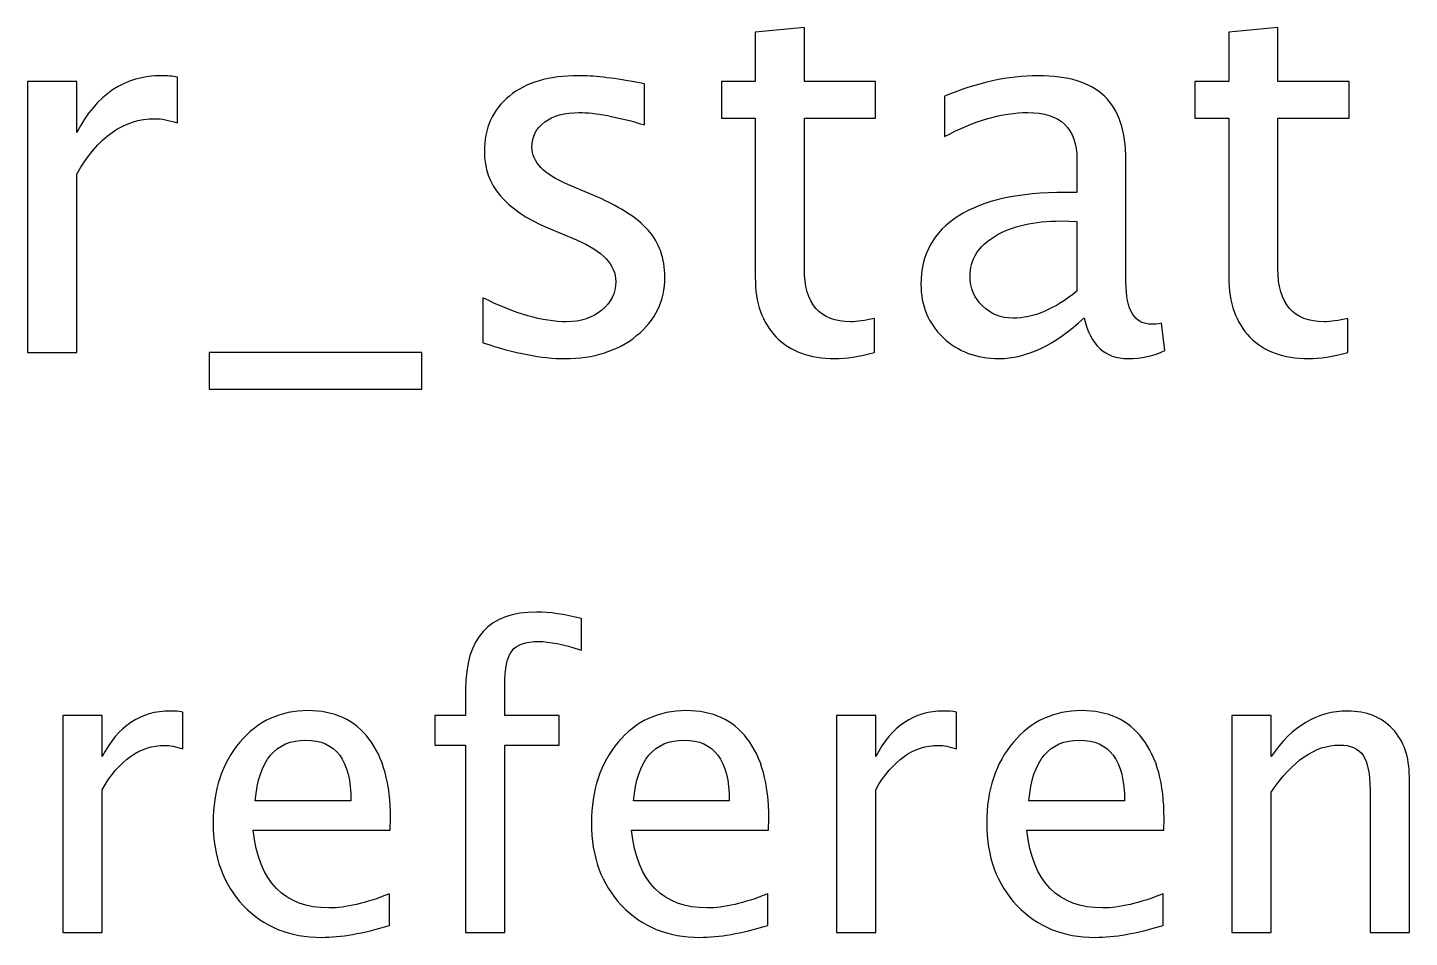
# Model space of a CAD drawing. Header units: centimetres. Extents: x -29.3 to 28.8, y -24.1 to 28.7.
# Drawn here: x -1.52 to 5.63, y 23.65 to 28.35 of the extents above; entities that cross this region are included whole.
import ezdxf

# ---------------------------------------------------------------- set-up
doc = ezdxf.new("R2010")
doc.units = ezdxf.units.CM
doc.header["$MEASUREMENT"] = 0
doc.layers.add('Layer 1', color=7, linetype='Continuous')

msp = doc.modelspace()

# ---------------------------------------------------------------- linework, layer by layer
at = {"layer": 'Layer 1'}
for points, knots in [([(2.86193, 26.67088), (2.78344, 26.64927), (2.71509, 26.63869), (2.65732, 26.63869), (2.65732, 26.63869), (2.52767, 26.63869), (2.42669, 26.67573), (2.35437, 26.74981), (2.35437, 26.74981), (2.28161, 26.8239), (2.24545, 26.92664), (2.24545, 27.0585), (2.24545, 27.0585), (2.24545, 27.0585), (2.24545, 27.88223), (2.24545, 27.88223), (2.24545, 27.88223), (2.24545, 27.88223), (2.06995, 27.88223), (2.06995, 27.88223), (2.06995, 27.88223), (2.06995, 27.88223), (2.06995, 28.07273), (2.06995, 28.07273), (2.06995, 28.07273), (2.06995, 28.07273), (2.24545, 28.07273), (2.24545, 28.07273), (2.24545, 28.07273), (2.24545, 28.07273), (2.24545, 28.32629), (2.24545, 28.32629), (2.24545, 28.32629), (2.24545, 28.32629), (2.49945, 28.35054), (2.49945, 28.35054), (2.49945, 28.35054), (2.49945, 28.35054), (2.49945, 28.07273), (2.49945, 28.07273), (2.49945, 28.07273), (2.49945, 28.07273), (2.86722, 28.07273), (2.86722, 28.07273), (2.86722, 28.07273), (2.86722, 28.07273), (2.86722, 27.88223), (2.86722, 27.88223), (2.86722, 27.88223), (2.86722, 27.88223), (2.49945, 27.88223), (2.49945, 27.88223), (2.49945, 27.88223), (2.49945, 27.88223), (2.49945, 27.10436), (2.49945, 27.10436), (2.49945, 27.10436), (2.49945, 26.92091), (2.57927, 26.82919), (2.73846, 26.82919), (2.73846, 26.82919), (2.77241, 26.82919), (2.81342, 26.83492), (2.86193, 26.84595), (2.86193, 26.84595), (2.86193, 26.84595), (2.86193, 26.67088), (2.86193, 26.67088)], [0, 0, 0, 0, 0.0555556, 0.0555556, 0.0555556, 0.0555556, 0.1111111, 0.1111111, 0.1111111, 0.1111111, 0.1666667, 0.1666667, 0.1666667, 0.1666667, 0.2222222, 0.2222222, 0.2222222, 0.2222222, 0.2777778, 0.2777778, 0.2777778, 0.2777778, 0.3333333, 0.3333333, 0.3333333, 0.3333333, 0.3888889, 0.3888889, 0.3888889, 0.3888889, 0.4444444, 0.4444444, 0.4444444, 0.4444444, 0.5, 0.5, 0.5, 0.5, 0.5555556, 0.5555556, 0.5555556, 0.5555556, 0.6111111, 0.6111111, 0.6111111, 0.6111111, 0.6666667, 0.6666667, 0.6666667, 0.6666667, 0.7222222, 0.7222222, 0.7222222, 0.7222222, 0.7777778, 0.7777778, 0.7777778, 0.7777778, 0.8333333, 0.8333333, 0.8333333, 0.8333333, 0.8888889, 0.8888889, 0.8888889, 0.8888889, 1, 1, 1, 1]), ([(5.31241, 26.67088), (5.23392, 26.64927), (5.16557, 26.63869), (5.1078, 26.63869), (5.1078, 26.63869), (4.97815, 26.63869), (4.87717, 26.67573), (4.80485, 26.74981), (4.80485, 26.74981), (4.73209, 26.8239), (4.69593, 26.92664), (4.69593, 27.0585), (4.69593, 27.0585), (4.69593, 27.0585), (4.69593, 27.88223), (4.69593, 27.88223), (4.69593, 27.88223), (4.69593, 27.88223), (4.52043, 27.88223), (4.52043, 27.88223), (4.52043, 27.88223), (4.52043, 27.88223), (4.52043, 28.07273), (4.52043, 28.07273), (4.52043, 28.07273), (4.52043, 28.07273), (4.69593, 28.07273), (4.69593, 28.07273), (4.69593, 28.07273), (4.69593, 28.07273), (4.69593, 28.32629), (4.69593, 28.32629), (4.69593, 28.32629), (4.69593, 28.32629), (4.94993, 28.35054), (4.94993, 28.35054), (4.94993, 28.35054), (4.94993, 28.35054), (4.94993, 28.07273), (4.94993, 28.07273), (4.94993, 28.07273), (4.94993, 28.07273), (5.3177, 28.07273), (5.3177, 28.07273), (5.3177, 28.07273), (5.3177, 28.07273), (5.3177, 27.88223), (5.3177, 27.88223), (5.3177, 27.88223), (5.3177, 27.88223), (4.94993, 27.88223), (4.94993, 27.88223), (4.94993, 27.88223), (4.94993, 27.88223), (4.94993, 27.10436), (4.94993, 27.10436), (4.94993, 27.10436), (4.94993, 26.92091), (5.02975, 26.82919), (5.18894, 26.82919), (5.18894, 26.82919), (5.22289, 26.82919), (5.2639, 26.83492), (5.31241, 26.84595), (5.31241, 26.84595), (5.31241, 26.84595), (5.31241, 26.67088), (5.31241, 26.67088)], [0, 0, 0, 0, 0.0555556, 0.0555556, 0.0555556, 0.0555556, 0.1111111, 0.1111111, 0.1111111, 0.1111111, 0.1666667, 0.1666667, 0.1666667, 0.1666667, 0.2222222, 0.2222222, 0.2222222, 0.2222222, 0.2777778, 0.2777778, 0.2777778, 0.2777778, 0.3333333, 0.3333333, 0.3333333, 0.3333333, 0.3888889, 0.3888889, 0.3888889, 0.3888889, 0.4444444, 0.4444444, 0.4444444, 0.4444444, 0.5, 0.5, 0.5, 0.5, 0.5555556, 0.5555556, 0.5555556, 0.5555556, 0.6111111, 0.6111111, 0.6111111, 0.6111111, 0.6666667, 0.6666667, 0.6666667, 0.6666667, 0.7222222, 0.7222222, 0.7222222, 0.7222222, 0.7777778, 0.7777778, 0.7777778, 0.7777778, 0.8333333, 0.8333333, 0.8333333, 0.8333333, 0.8888889, 0.8888889, 0.8888889, 0.8888889, 1, 1, 1, 1]), ([(-1.51956, 26.67044), (-1.51956, 26.67044), (-1.51956, 28.07273), (-1.51956, 28.07273), (-1.51956, 28.07273), (-1.51956, 28.07273), (-1.26556, 28.07273), (-1.26556, 28.07273), (-1.26556, 28.07273), (-1.26556, 28.07273), (-1.26556, 27.80771), (-1.26556, 27.80771), (-1.26556, 27.80771), (-1.16458, 28.00394), (-1.01818, 28.10183), (-0.82591, 28.10183), (-0.82591, 28.10183), (-0.79989, 28.10183), (-0.77255, 28.09963), (-0.74433, 28.09522), (-0.74433, 28.09522), (-0.74433, 28.09522), (-0.74433, 27.85754), (-0.74433, 27.85754), (-0.74433, 27.85754), (-0.78843, 27.87209), (-0.82723, 27.87958), (-0.86075, 27.87958), (-0.86075, 27.87958), (-1.02214, 27.87958), (-1.15708, 27.78433), (-1.26556, 27.59339), (-1.26556, 27.59339), (-1.26556, 27.59339), (-1.26556, 26.67044), (-1.26556, 26.67044), (-1.26556, 26.67044), (-1.26556, 26.67044), (-1.51956, 26.67044), (-1.51956, 26.67044)], [0, 0, 0, 0, 0.0909091, 0.0909091, 0.0909091, 0.0909091, 0.1818182, 0.1818182, 0.1818182, 0.1818182, 0.2727273, 0.2727273, 0.2727273, 0.2727273, 0.3636364, 0.3636364, 0.3636364, 0.3636364, 0.4545455, 0.4545455, 0.4545455, 0.4545455, 0.5454545, 0.5454545, 0.5454545, 0.5454545, 0.6363636, 0.6363636, 0.6363636, 0.6363636, 0.7272727, 0.7272727, 0.7272727, 0.7272727, 0.8181818, 0.8181818, 0.8181818, 0.8181818, 1, 1, 1, 1]), ([(0.83567, 26.72071), (0.83567, 26.72071), (0.83567, 26.95354), (0.83567, 26.95354), (0.83567, 26.95354), (1.00192, 26.87064), (1.14611, 26.82919), (1.26914, 26.82919), (1.26914, 26.82919), (1.34235, 26.82919), (1.4032, 26.84903), (1.45127, 26.88872), (1.45127, 26.88872), (1.49933, 26.92797), (1.52358, 26.97736), (1.52358, 27.03689), (1.52358, 27.03689), (1.52358, 27.12376), (1.45612, 27.19564), (1.32118, 27.25252), (1.32118, 27.25252), (1.32118, 27.25252), (1.17257, 27.31558), (1.17257, 27.31558), (1.17257, 27.31558), (0.95341, 27.40642), (0.84361, 27.53783), (0.84361, 27.70849), (0.84361, 27.70849), (0.84361, 27.83064), (0.88682, 27.92677), (0.97325, 27.99688), (0.97325, 27.99688), (1.05968, 28.067), (1.1783, 28.10183), (1.32868, 28.10183), (1.32868, 28.10183), (1.40673, 28.10183), (1.50374, 28.09125), (1.61883, 28.06964), (1.61883, 28.06964), (1.61883, 28.06964), (1.67175, 28.0595), (1.67175, 28.0595), (1.67175, 28.0595), (1.67175, 28.0595), (1.67175, 27.84783), (1.67175, 27.84783), (1.67175, 27.84783), (1.5302, 27.89017), (1.41731, 27.91133), (1.33308, 27.91133), (1.33308, 27.91133), (1.259, 27.91133), (1.20035, 27.89502), (1.15581, 27.86283), (1.15581, 27.86283), (1.11172, 27.83064), (1.08967, 27.78742), (1.08967, 27.73318), (1.08967, 27.73318), (1.08967, 27.65689), (1.1514, 27.59207), (1.27532, 27.5396), (1.27532, 27.5396), (1.27532, 27.5396), (1.39747, 27.488), (1.39747, 27.488), (1.39747, 27.488), (1.53593, 27.42979), (1.63383, 27.36806), (1.69115, 27.30323), (1.69115, 27.30323), (1.74892, 27.23841), (1.77758, 27.15727), (1.77758, 27.06026), (1.77758, 27.06026), (1.77758, 26.93723), (1.72908, 26.83625), (1.63162, 26.75731), (1.63162, 26.75731), (1.53461, 26.67838), (1.41025, 26.63869), (1.259, 26.63869), (1.259, 26.63869), (1.14259, 26.63869), (1.00192, 26.66603), (0.83567, 26.72071)], [0, 0, 0, 0, 0.0434783, 0.0434783, 0.0434783, 0.0434783, 0.0869565, 0.0869565, 0.0869565, 0.0869565, 0.1304348, 0.1304348, 0.1304348, 0.1304348, 0.173913, 0.173913, 0.173913, 0.173913, 0.2173913, 0.2173913, 0.2173913, 0.2173913, 0.2608696, 0.2608696, 0.2608696, 0.2608696, 0.3043478, 0.3043478, 0.3043478, 0.3043478, 0.3478261, 0.3478261, 0.3478261, 0.3478261, 0.3913043, 0.3913043, 0.3913043, 0.3913043, 0.4347826, 0.4347826, 0.4347826, 0.4347826, 0.4782609, 0.4782609, 0.4782609, 0.4782609, 0.5217391, 0.5217391, 0.5217391, 0.5217391, 0.5652174, 0.5652174, 0.5652174, 0.5652174, 0.6086957, 0.6086957, 0.6086957, 0.6086957, 0.6521739, 0.6521739, 0.6521739, 0.6521739, 0.6956522, 0.6956522, 0.6956522, 0.6956522, 0.7391304, 0.7391304, 0.7391304, 0.7391304, 0.7826087, 0.7826087, 0.7826087, 0.7826087, 0.826087, 0.826087, 0.826087, 0.826087, 0.8695652, 0.8695652, 0.8695652, 0.8695652, 0.9130435, 0.9130435, 0.9130435, 0.9130435, 1, 1, 1, 1]), ([(3.94716, 26.84903), (3.79459, 26.7088), (3.64774, 26.63869), (3.50663, 26.63869), (3.50663, 26.63869), (3.39066, 26.63869), (3.29408, 26.67485), (3.2178, 26.74761), (3.2178, 26.74761), (3.14107, 26.82037), (3.1027, 26.91209), (3.1027, 27.02278), (3.1027, 27.02278), (3.1027, 27.17579), (3.16708, 27.29353), (3.29585, 27.37555), (3.29585, 27.37555), (3.42461, 27.45757), (3.60938, 27.49858), (3.85015, 27.49858), (3.85015, 27.49858), (3.85015, 27.49858), (3.90968, 27.49858), (3.90968, 27.49858), (3.90968, 27.49858), (3.90968, 27.49858), (3.90968, 27.66748), (3.90968, 27.66748), (3.90968, 27.66748), (3.90968, 27.8302), (3.82501, 27.91133), (3.65524, 27.91133), (3.65524, 27.91133), (3.52383, 27.91133), (3.38007, 27.86988), (3.22441, 27.78698), (3.22441, 27.78698), (3.22441, 27.78698), (3.22441, 27.996), (3.22441, 27.996), (3.22441, 27.996), (3.39551, 28.06656), (3.5569, 28.10183), (3.70816, 28.10183), (3.70816, 28.10183), (3.86382, 28.10183), (3.97891, 28.06656), (4.05255, 27.99556), (4.05255, 27.99556), (4.12664, 27.92456), (4.16368, 27.8152), (4.16368, 27.66748), (4.16368, 27.66748), (4.16368, 27.66748), (4.16368, 27.0338), (4.16368, 27.0338), (4.16368, 27.0338), (4.16368, 26.88872), (4.20822, 26.81596), (4.29773, 26.81596), (4.29773, 26.81596), (4.30876, 26.81596), (4.32507, 26.81772), (4.34668, 26.82125), (4.34668, 26.82125), (4.34668, 26.82125), (4.36476, 26.68014), (4.36476, 26.68014), (4.36476, 26.68014), (4.307, 26.65236), (4.2435, 26.63869), (4.17382, 26.63869), (4.17382, 26.63869), (4.0552, 26.63869), (3.97979, 26.7088), (3.94716, 26.84903)], [0, 0, 0, 0, 0.05, 0.05, 0.05, 0.05, 0.1, 0.1, 0.1, 0.1, 0.15, 0.15, 0.15, 0.15, 0.2, 0.2, 0.2, 0.2, 0.25, 0.25, 0.25, 0.25, 0.3, 0.3, 0.3, 0.3, 0.35, 0.35, 0.35, 0.35, 0.4, 0.4, 0.4, 0.4, 0.45, 0.45, 0.45, 0.45, 0.5, 0.5, 0.5, 0.5, 0.55, 0.55, 0.55, 0.55, 0.6, 0.6, 0.6, 0.6, 0.65, 0.65, 0.65, 0.65, 0.7, 0.7, 0.7, 0.7, 0.75, 0.75, 0.75, 0.75, 0.8, 0.8, 0.8, 0.8, 0.85, 0.85, 0.85, 0.85, 0.9, 0.9, 0.9, 0.9, 1, 1, 1, 1]), ([(3.90968, 26.9875), (3.90968, 26.9875), (3.90968, 27.34777), (3.90968, 27.34777), (3.90968, 27.34777), (3.90968, 27.34777), (3.8281, 27.35042), (3.8281, 27.35042), (3.8281, 27.35042), (3.68699, 27.35042), (3.57322, 27.3244), (3.48635, 27.27237), (3.48635, 27.27237), (3.39992, 27.21989), (3.3567, 27.15066), (3.3567, 27.06423), (3.3567, 27.06423), (3.3567, 27.00381), (3.37831, 26.95266), (3.42108, 26.91077), (3.42108, 26.91077), (3.4643, 26.86888), (3.51677, 26.84771), (3.57895, 26.84771), (3.57895, 26.84771), (3.68478, 26.84771), (3.79503, 26.89445), (3.90968, 26.9875)], [0, 0, 0, 0, 0.125, 0.125, 0.125, 0.125, 0.25, 0.25, 0.25, 0.25, 0.375, 0.375, 0.375, 0.375, 0.5, 0.5, 0.5, 0.5, 0.625, 0.625, 0.625, 0.625, 0.75, 0.75, 0.75, 0.75, 1, 1, 1, 1]), ([(-0.57985, 26.47994), (-0.57985, 26.47994), (-0.57985, 26.67044), (-0.57985, 26.67044), (-0.57985, 26.67044), (-0.57985, 26.67044), (0.52082, 26.67044), (0.52082, 26.67044), (0.52082, 26.67044), (0.52082, 26.67044), (0.52082, 26.47994), (0.52082, 26.47994), (0.52082, 26.47994), (0.52082, 26.47994), (-0.57985, 26.47994), (-0.57985, 26.47994)], [0, 0, 0, 0, 0.2, 0.2, 0.2, 0.2, 0.4, 0.4, 0.4, 0.4, 0.6, 0.6, 0.6, 0.6, 1, 1, 1, 1]), ([(0.7465, 23.67044), (0.7465, 23.67044), (0.7465, 24.63987), (0.7465, 24.63987), (0.7465, 24.63987), (0.7465, 24.63987), (0.5874, 24.63987), (0.5874, 24.63987), (0.5874, 24.63987), (0.5874, 24.63987), (0.5874, 24.79228), (0.5874, 24.79228), (0.5874, 24.79228), (0.5874, 24.79228), (0.7465, 24.79228), (0.7465, 24.79228), (0.7465, 24.79228), (0.7465, 24.79228), (0.7465, 24.92668), (0.7465, 24.92668), (0.7465, 24.92668), (0.7465, 25.19409), (0.86856, 25.32779), (1.11268, 25.32779), (1.11268, 25.32779), (1.18112, 25.32779), (1.25873, 25.3165), (1.34552, 25.29393), (1.34552, 25.29393), (1.34552, 25.29393), (1.34552, 25.13094), (1.34552, 25.13094), (1.34552, 25.13094), (1.25344, 25.16058), (1.17971, 25.17539), (1.12433, 25.17539), (1.12433, 25.17539), (1.05695, 25.17539), (1.01108, 25.15952), (0.98674, 25.12741), (0.98674, 25.12741), (0.96205, 25.09531), (0.9497, 25.03569), (0.9497, 24.94856), (0.9497, 24.94856), (0.9497, 24.94856), (0.9497, 24.79228), (0.9497, 24.79228), (0.9497, 24.79228), (0.9497, 24.79228), (1.23157, 24.79228), (1.23157, 24.79228), (1.23157, 24.79228), (1.23157, 24.79228), (1.23157, 24.63987), (1.23157, 24.63987), (1.23157, 24.63987), (1.23157, 24.63987), (0.9497, 24.63987), (0.9497, 24.63987), (0.9497, 24.63987), (0.9497, 24.63987), (0.9497, 23.67044), (0.9497, 23.67044), (0.9497, 23.67044), (0.9497, 23.67044), (0.7465, 23.67044), (0.7465, 23.67044)], [0, 0, 0, 0, 0.0555556, 0.0555556, 0.0555556, 0.0555556, 0.1111111, 0.1111111, 0.1111111, 0.1111111, 0.1666667, 0.1666667, 0.1666667, 0.1666667, 0.2222222, 0.2222222, 0.2222222, 0.2222222, 0.2777778, 0.2777778, 0.2777778, 0.2777778, 0.3333333, 0.3333333, 0.3333333, 0.3333333, 0.3888889, 0.3888889, 0.3888889, 0.3888889, 0.4444444, 0.4444444, 0.4444444, 0.4444444, 0.5, 0.5, 0.5, 0.5, 0.5555556, 0.5555556, 0.5555556, 0.5555556, 0.6111111, 0.6111111, 0.6111111, 0.6111111, 0.6666667, 0.6666667, 0.6666667, 0.6666667, 0.7222222, 0.7222222, 0.7222222, 0.7222222, 0.7777778, 0.7777778, 0.7777778, 0.7777778, 0.8333333, 0.8333333, 0.8333333, 0.8333333, 0.8888889, 0.8888889, 0.8888889, 0.8888889, 1, 1, 1, 1]), ([(-1.33701, 23.67044), (-1.33701, 23.67044), (-1.33701, 24.79228), (-1.33701, 24.79228), (-1.33701, 24.79228), (-1.33701, 24.79228), (-1.13381, 24.79228), (-1.13381, 24.79228), (-1.13381, 24.79228), (-1.13381, 24.79228), (-1.13381, 24.58026), (-1.13381, 24.58026), (-1.13381, 24.58026), (-1.05302, 24.73724), (-0.9359, 24.81556), (-0.78209, 24.81556), (-0.78209, 24.81556), (-0.76128, 24.81556), (-0.7394, 24.81379), (-0.71683, 24.81027), (-0.71683, 24.81027), (-0.71683, 24.81027), (-0.71683, 24.62012), (-0.71683, 24.62012), (-0.71683, 24.62012), (-0.7521, 24.63176), (-0.78315, 24.63776), (-0.80996, 24.63776), (-0.80996, 24.63776), (-0.93908, 24.63776), (-1.04703, 24.56156), (-1.13381, 24.40881), (-1.13381, 24.40881), (-1.13381, 24.40881), (-1.13381, 23.67044), (-1.13381, 23.67044), (-1.13381, 23.67044), (-1.13381, 23.67044), (-1.33701, 23.67044), (-1.33701, 23.67044)], [0, 0, 0, 0, 0.0909091, 0.0909091, 0.0909091, 0.0909091, 0.1818182, 0.1818182, 0.1818182, 0.1818182, 0.2727273, 0.2727273, 0.2727273, 0.2727273, 0.3636364, 0.3636364, 0.3636364, 0.3636364, 0.4545455, 0.4545455, 0.4545455, 0.4545455, 0.5454545, 0.5454545, 0.5454545, 0.5454545, 0.6363636, 0.6363636, 0.6363636, 0.6363636, 0.7272727, 0.7272727, 0.7272727, 0.7272727, 0.8181818, 0.8181818, 0.8181818, 0.8181818, 1, 1, 1, 1]), ([(0.35244, 23.70642), (0.21592, 23.6655), (0.09915, 23.64504), (0.00178, 23.64504), (0.00178, 23.64504), (-0.16438, 23.64504), (-0.29949, 23.70007), (-0.40356, 23.80979), (-0.40356, 23.80979), (-0.50763, 23.9195), (-0.55984, 24.06167), (-0.55984, 24.23665), (-0.55984, 24.23665), (-0.55984, 24.40634), (-0.51398, 24.54568), (-0.4219, 24.65469), (-0.4219, 24.65469), (-0.32983, 24.76335), (-0.212, 24.81768), (-0.06842, 24.81768), (-0.06842, 24.81768), (0.0674, 24.81768), (0.17253, 24.76934), (0.24661, 24.67268), (0.24661, 24.67268), (0.32069, 24.57602), (0.35774, 24.43914), (0.35774, 24.2617), (0.35774, 24.2617), (0.35774, 24.2617), (0.35668, 24.19961), (0.35668, 24.19961), (0.35668, 24.19961), (0.35668, 24.19961), (-0.35241, 24.19961), (-0.35241, 24.19961), (-0.35241, 24.19961), (-0.32277, 23.9315), (-0.19189, 23.79744), (0.03988, 23.79744), (0.03988, 23.79744), (0.1249, 23.79744), (0.22897, 23.82143), (0.35244, 23.86941), (0.35244, 23.86941), (0.35244, 23.86941), (0.35244, 23.70642), (0.35244, 23.70642)], [0, 0, 0, 0, 0.0769231, 0.0769231, 0.0769231, 0.0769231, 0.1538462, 0.1538462, 0.1538462, 0.1538462, 0.2307692, 0.2307692, 0.2307692, 0.2307692, 0.3076923, 0.3076923, 0.3076923, 0.3076923, 0.3846154, 0.3846154, 0.3846154, 0.3846154, 0.4615385, 0.4615385, 0.4615385, 0.4615385, 0.5384615, 0.5384615, 0.5384615, 0.5384615, 0.6153846, 0.6153846, 0.6153846, 0.6153846, 0.6923077, 0.6923077, 0.6923077, 0.6923077, 0.7692308, 0.7692308, 0.7692308, 0.7692308, 0.8461538, 0.8461538, 0.8461538, 0.8461538, 1, 1, 1, 1]), ([(2.31001, 23.70642), (2.17349, 23.6655), (2.05672, 23.64504), (1.95935, 23.64504), (1.95935, 23.64504), (1.79319, 23.64504), (1.65808, 23.70007), (1.55401, 23.80979), (1.55401, 23.80979), (1.44994, 23.9195), (1.39773, 24.06167), (1.39773, 24.23665), (1.39773, 24.23665), (1.39773, 24.40634), (1.44359, 24.54568), (1.53567, 24.65469), (1.53567, 24.65469), (1.62774, 24.76335), (1.74557, 24.81768), (1.88915, 24.81768), (1.88915, 24.81768), (2.02497, 24.81768), (2.1301, 24.76934), (2.20418, 24.67268), (2.20418, 24.67268), (2.27826, 24.57602), (2.31531, 24.43914), (2.31531, 24.2617), (2.31531, 24.2617), (2.31531, 24.2617), (2.31425, 24.19961), (2.31425, 24.19961), (2.31425, 24.19961), (2.31425, 24.19961), (1.60516, 24.19961), (1.60516, 24.19961), (1.60516, 24.19961), (1.6348, 23.9315), (1.76568, 23.79744), (1.99745, 23.79744), (1.99745, 23.79744), (2.08247, 23.79744), (2.18654, 23.82143), (2.31001, 23.86941), (2.31001, 23.86941), (2.31001, 23.86941), (2.31001, 23.70642), (2.31001, 23.70642)], [0, 0, 0, 0, 0.0769231, 0.0769231, 0.0769231, 0.0769231, 0.1538462, 0.1538462, 0.1538462, 0.1538462, 0.2307692, 0.2307692, 0.2307692, 0.2307692, 0.3076923, 0.3076923, 0.3076923, 0.3076923, 0.3846154, 0.3846154, 0.3846154, 0.3846154, 0.4615385, 0.4615385, 0.4615385, 0.4615385, 0.5384615, 0.5384615, 0.5384615, 0.5384615, 0.6153846, 0.6153846, 0.6153846, 0.6153846, 0.6923077, 0.6923077, 0.6923077, 0.6923077, 0.7692308, 0.7692308, 0.7692308, 0.7692308, 0.8461538, 0.8461538, 0.8461538, 0.8461538, 1, 1, 1, 1]), ([(2.66597, 23.67044), (2.66597, 23.67044), (2.66597, 24.79228), (2.66597, 24.79228), (2.66597, 24.79228), (2.66597, 24.79228), (2.86917, 24.79228), (2.86917, 24.79228), (2.86917, 24.79228), (2.86917, 24.79228), (2.86917, 24.58026), (2.86917, 24.58026), (2.86917, 24.58026), (2.94996, 24.73724), (3.06708, 24.81556), (3.22089, 24.81556), (3.22089, 24.81556), (3.2417, 24.81556), (3.26358, 24.81379), (3.28615, 24.81027), (3.28615, 24.81027), (3.28615, 24.81027), (3.28615, 24.62012), (3.28615, 24.62012), (3.28615, 24.62012), (3.25088, 24.63176), (3.21983, 24.63776), (3.19302, 24.63776), (3.19302, 24.63776), (3.0639, 24.63776), (2.95595, 24.56156), (2.86917, 24.40881), (2.86917, 24.40881), (2.86917, 24.40881), (2.86917, 23.67044), (2.86917, 23.67044), (2.86917, 23.67044), (2.86917, 23.67044), (2.66597, 23.67044), (2.66597, 23.67044)], [0, 0, 0, 0, 0.0909091, 0.0909091, 0.0909091, 0.0909091, 0.1818182, 0.1818182, 0.1818182, 0.1818182, 0.2727273, 0.2727273, 0.2727273, 0.2727273, 0.3636364, 0.3636364, 0.3636364, 0.3636364, 0.4545455, 0.4545455, 0.4545455, 0.4545455, 0.5454545, 0.5454545, 0.5454545, 0.5454545, 0.6363636, 0.6363636, 0.6363636, 0.6363636, 0.7272727, 0.7272727, 0.7272727, 0.7272727, 0.8181818, 0.8181818, 0.8181818, 0.8181818, 1, 1, 1, 1]), ([(4.35542, 23.70642), (4.2189, 23.6655), (4.10213, 23.64504), (4.00476, 23.64504), (4.00476, 23.64504), (3.8386, 23.64504), (3.70349, 23.70007), (3.59942, 23.80979), (3.59942, 23.80979), (3.49535, 23.9195), (3.44314, 24.06167), (3.44314, 24.23665), (3.44314, 24.23665), (3.44314, 24.40634), (3.489, 24.54568), (3.58108, 24.65469), (3.58108, 24.65469), (3.67315, 24.76335), (3.79098, 24.81768), (3.93456, 24.81768), (3.93456, 24.81768), (4.07038, 24.81768), (4.17551, 24.76934), (4.24959, 24.67268), (4.24959, 24.67268), (4.32367, 24.57602), (4.36072, 24.43914), (4.36072, 24.2617), (4.36072, 24.2617), (4.36072, 24.2617), (4.35966, 24.19961), (4.35966, 24.19961), (4.35966, 24.19961), (4.35966, 24.19961), (3.65057, 24.19961), (3.65057, 24.19961), (3.65057, 24.19961), (3.68021, 23.9315), (3.81109, 23.79744), (4.04286, 23.79744), (4.04286, 23.79744), (4.12788, 23.79744), (4.23195, 23.82143), (4.35542, 23.86941), (4.35542, 23.86941), (4.35542, 23.86941), (4.35542, 23.70642), (4.35542, 23.70642)], [0, 0, 0, 0, 0.0769231, 0.0769231, 0.0769231, 0.0769231, 0.1538462, 0.1538462, 0.1538462, 0.1538462, 0.2307692, 0.2307692, 0.2307692, 0.2307692, 0.3076923, 0.3076923, 0.3076923, 0.3076923, 0.3846154, 0.3846154, 0.3846154, 0.3846154, 0.4615385, 0.4615385, 0.4615385, 0.4615385, 0.5384615, 0.5384615, 0.5384615, 0.5384615, 0.6153846, 0.6153846, 0.6153846, 0.6153846, 0.6923077, 0.6923077, 0.6923077, 0.6923077, 0.7692308, 0.7692308, 0.7692308, 0.7692308, 0.8461538, 0.8461538, 0.8461538, 0.8461538, 1, 1, 1, 1]), ([(4.71138, 23.67044), (4.71138, 23.67044), (4.71138, 24.79228), (4.71138, 24.79228), (4.71138, 24.79228), (4.71138, 24.79228), (4.91458, 24.79228), (4.91458, 24.79228), (4.91458, 24.79228), (4.91458, 24.79228), (4.91458, 24.58026), (4.91458, 24.58026), (4.91458, 24.58026), (5.02218, 24.73724), (5.15412, 24.81556), (5.31005, 24.81556), (5.31005, 24.81556), (5.40812, 24.81556), (5.48608, 24.78487), (5.54358, 24.72313), (5.54358, 24.72313), (5.60109, 24.66175), (5.63002, 24.57884), (5.63002, 24.47513), (5.63002, 24.47513), (5.63002, 24.47513), (5.63002, 23.67044), (5.63002, 23.67044), (5.63002, 23.67044), (5.63002, 23.67044), (5.42681, 23.67044), (5.42681, 23.67044), (5.42681, 23.67044), (5.42681, 23.67044), (5.42681, 24.40881), (5.42681, 24.40881), (5.42681, 24.40881), (5.42681, 24.49206), (5.41447, 24.55133), (5.39013, 24.58661), (5.39013, 24.58661), (5.36543, 24.62224), (5.32486, 24.63987), (5.26806, 24.63987), (5.26806, 24.63987), (5.14318, 24.63987), (5.02535, 24.55838), (4.91458, 24.3954), (4.91458, 24.3954), (4.91458, 24.3954), (4.91458, 23.67044), (4.91458, 23.67044), (4.91458, 23.67044), (4.91458, 23.67044), (4.71138, 23.67044), (4.71138, 23.67044)], [0, 0, 0, 0, 0.0666667, 0.0666667, 0.0666667, 0.0666667, 0.1333333, 0.1333333, 0.1333333, 0.1333333, 0.2, 0.2, 0.2, 0.2, 0.2666667, 0.2666667, 0.2666667, 0.2666667, 0.3333333, 0.3333333, 0.3333333, 0.3333333, 0.4, 0.4, 0.4, 0.4, 0.4666667, 0.4666667, 0.4666667, 0.4666667, 0.5333333, 0.5333333, 0.5333333, 0.5333333, 0.6, 0.6, 0.6, 0.6, 0.6666667, 0.6666667, 0.6666667, 0.6666667, 0.7333333, 0.7333333, 0.7333333, 0.7333333, 0.8, 0.8, 0.8, 0.8, 0.8666667, 0.8666667, 0.8666667, 0.8666667, 1, 1, 1, 1]), ([(-0.34182, 24.35201), (-0.34182, 24.35201), (0.15348, 24.35201), (0.15348, 24.35201), (0.15348, 24.35201), (0.15348, 24.56085), (0.07551, 24.66527), (-0.08006, 24.66527), (-0.08006, 24.66527), (-0.23669, 24.66527), (-0.32383, 24.56085), (-0.34182, 24.35201)], [0, 0, 0, 0, 0.25, 0.25, 0.25, 0.25, 0.5, 0.5, 0.5, 0.5, 1, 1, 1, 1]), ([(1.61575, 24.35201), (1.61575, 24.35201), (2.11105, 24.35201), (2.11105, 24.35201), (2.11105, 24.35201), (2.11105, 24.56085), (2.03308, 24.66527), (1.87751, 24.66527), (1.87751, 24.66527), (1.72088, 24.66527), (1.63374, 24.56085), (1.61575, 24.35201)], [0, 0, 0, 0, 0.25, 0.25, 0.25, 0.25, 0.5, 0.5, 0.5, 0.5, 1, 1, 1, 1]), ([(3.66116, 24.35201), (3.66116, 24.35201), (4.15646, 24.35201), (4.15646, 24.35201), (4.15646, 24.35201), (4.15646, 24.56085), (4.07849, 24.66527), (3.92292, 24.66527), (3.92292, 24.66527), (3.76629, 24.66527), (3.67915, 24.56085), (3.66116, 24.35201)], [0, 0, 0, 0, 0.25, 0.25, 0.25, 0.25, 0.5, 0.5, 0.5, 0.5, 1, 1, 1, 1])]:
    msp.add_open_spline(points, degree=3, knots=knots, dxfattribs=at)

doc.saveas('drawing.dxf')
